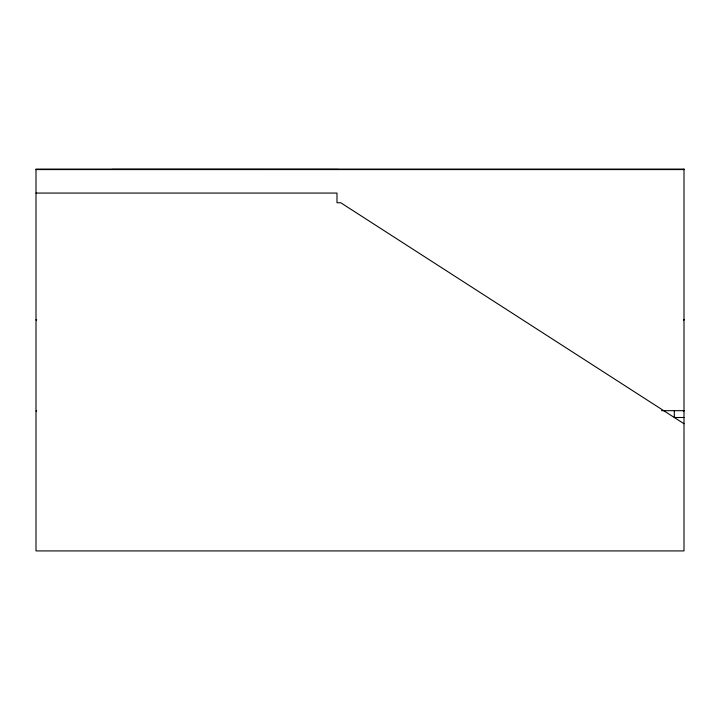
<?xml version="1.0" encoding="UTF-8"?>
<svg xmlns="http://www.w3.org/2000/svg" width="720" height="720" viewBox="0 0 720 720"><rect width="100%" height="100%" fill="white"/><g stroke="black" fill="none" stroke-linecap="round" stroke-linejoin="round"><path stroke-width="1.08" d="M111.861 169.416L338.175 169.425M36 169.578L684 169.578M36 193.068L336.987 193.068L336.987 202.743L340.74 202.743L684 423.729M661.491 410.679L684 410.679M36 411.003L36.603 411.003M683.397 411.003L684 411.003M684 417.501L674.325 417.501L674.325 410.679M684 319.833L683.397 319.842L684 319.887M684 169.083L36 169.083L36 550.917L684 550.917L684 169.083M36.603 319.887L36 319.887L36.603 319.842"/></g></svg>
